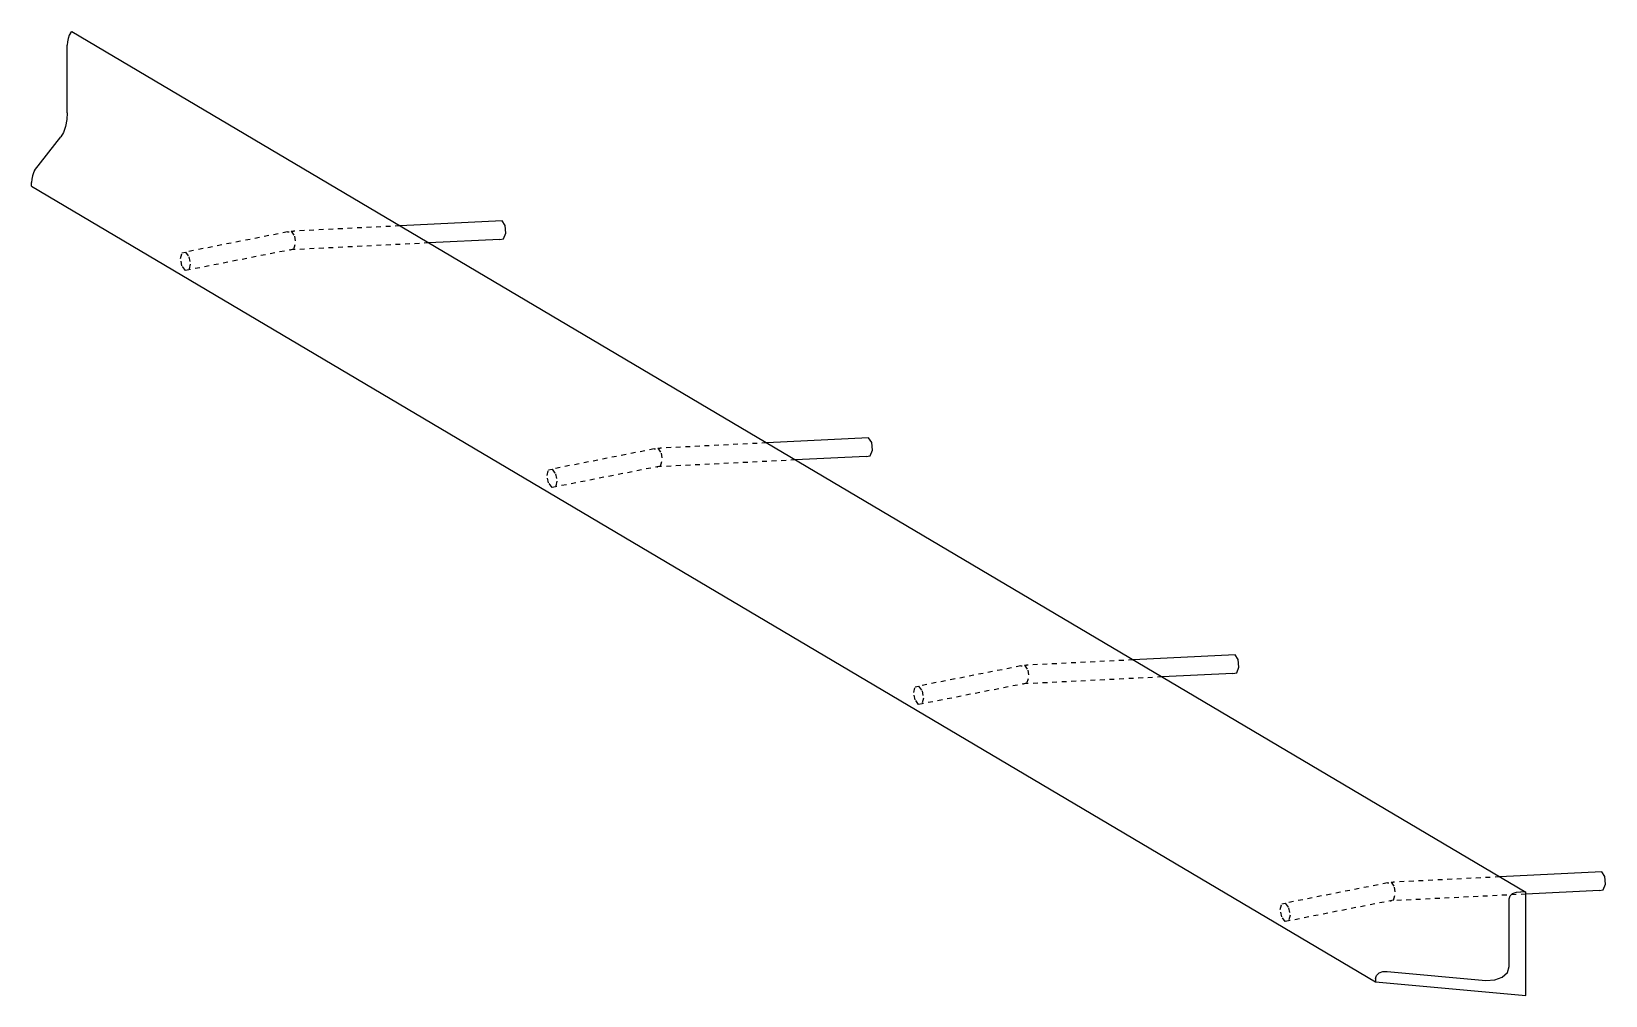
# Model space of a CAD drawing. Header units: millimetres. Extents: x 5 to 20058, y 2 to 407.
# Drawn here: x 19414 to 20058, y 12 to 407 of the extents above; entities that cross this region are included whole.
import ezdxf

# ---------------------------------------------------------------- set-up
doc = ezdxf.new("R2010")
doc.units = ezdxf.units.MM
doc.linetypes.add('DXK_LINE_DOT2', pattern=[3.9198, 1.9599, -1.9599])
doc.layers.add('STÅL', color=7, linetype='Continuous')

msp = doc.modelspace()

# ---------------------------------------------------------------- linework, layer by layer
at = {"layer": 'STÅL', "color": 2, "linetype": 'Continuous'}
for p, q in [((19429.69, 406.06), (19429.2, 405.18)), ((19429.69, 406.06), (19430.24, 406.76)), ((19430.24, 406.76), (20025.23, 54.29)), ((19428.5, 402.52), (19428.41, 401.14)), ((19428.41, 373.42), (19428.41, 401.14)), ((19428.78, 403.94), (19428.5, 402.52)), ((19429.2, 405.18), (19428.78, 403.94)), ((19427.66, 367.81), (19426.82, 365.32)), ((19428.21, 370.65), (19427.66, 367.81)), ((19428.41, 373.42), (19428.21, 370.65)), ((19415.05, 349.78), (19425.84, 363.57)), ((19426.82, 365.32), (19425.84, 363.57)), ((19414.56, 348.91), (19414.14, 347.66)), ((19415.05, 349.78), (19414.56, 348.91)), ((19413.86, 346.24), (19413.76, 344.86)), ((19413.76, 343.45), (19413.76, 344.86)), ((19413.76, 343.45), (19963.76, 17.63)), ((19414.14, 347.66), (19413.86, 346.24)), ((19606.3, 329.24), (19564.6, 327.16)), ((19607.58, 327.28), (19606.3, 329.24)), ((19606.91, 321.88), (19607.83, 324.23)), ((19607.83, 324.23), (19607.58, 327.28)), ((19605.36, 321.6), (19576.42, 320.16)), ((19605.36, 321.6), (19606.91, 321.88)), ((19756.3, 240.38), (19714.6, 238.3)), ((19757.58, 238.42), (19756.3, 240.38)), ((19757.83, 235.37), (19757.58, 238.42)), ((19755.36, 232.74), (19726.42, 231.3)), ((19755.36, 232.74), (19756.91, 233.02)), ((19756.91, 233.02), (19757.83, 235.37)), ((19906.3, 151.52), (19864.6, 149.44)), ((19907.58, 149.56), (19906.3, 151.52)), ((19907.83, 146.51), (19907.58, 149.56)), ((19905.36, 143.88), (19876.42, 142.44)), ((19905.36, 143.88), (19906.91, 144.16)), ((19906.91, 144.16), (19907.83, 146.51)), ((20056.3, 62.66), (20014.6, 60.58)), ((20057.58, 60.7), (20056.3, 62.66)), ((20057.83, 57.66), (20057.58, 60.7)), ((20018.4, 51.62), (20018.77, 52.85)), ((20018.4, 23.9), (20018.4, 51.62)), ((20018.77, 52.85), (20019.8, 53.82)), ((20019.8, 53.82), (20021.36, 54.39)), ((20021.36, 54.39), (20023.18, 54.47)), ((20025.23, 54.29), (20023.18, 54.47)), ((20055.36, 55.02), (20025.23, 53.53)), ((20025.23, 12), (20025.23, 54.29)), ((20055.36, 55.02), (20056.91, 55.3)), ((20056.91, 55.3), (20057.83, 57.66)), ((19963.76, 19.04), (19964.13, 20.27)), ((19964.13, 20.27), (19965.16, 21.24)), ((19965.16, 21.24), (19966.71, 21.81)), ((19966.71, 21.81), (19968.54, 21.89)), ((19968.54, 21.89), (20008.84, 18.2)), ((20012.5, 18.37), (20015.6, 19.51)), ((20015.6, 19.51), (20017.68, 21.45)), ((20017.68, 21.45), (20018.4, 23.9)), ((19963.76, 19.04), (19963.76, 17.63)), ((19963.76, 17.63), (20025.23, 12)), ((20008.84, 18.2), (20012.5, 18.37))]:
    msp.add_line(p, q, dxfattribs=at)
at = {"layer": 'STÅL', "color": 7, "linetype": 'DXK_LINE_DOT2'}
for p, q in [((19518.58, 324.67), (19476.75, 316.41)), ((19518.58, 324.67), (19519.16, 324.78)), ((19520.07, 324.95), (19520.96, 324.99)), ((19520.07, 324.95), (19521.41, 323)), ((19564.6, 327.16), (19520.96, 324.99)), ((19521.41, 323), (19521.83, 319.96)), ((19474.76, 313.82), (19475.35, 316.14)), ((19475.35, 316.14), (19476.76, 316.4)), ((19476.76, 316.4), (19478.18, 314.46)), ((19521.08, 317.62), (19478.18, 309.14)), ((19519.7, 317.34), (19520.02, 317.36)), ((19576.42, 320.16), (19520.02, 317.36)), ((19521.08, 317.62), (19521.83, 319.96)), ((19475.35, 310.82), (19474.76, 313.82)), ((19476.76, 308.88), (19475.35, 310.82)), ((19478.18, 314.46), (19478.76, 311.46)), ((19478.76, 311.46), (19478.18, 309.14)), ((19478.18, 309.14), (19476.76, 308.88)), ((19668.58, 235.81), (19626.75, 227.55)), ((19668.58, 235.81), (19669.16, 235.92)), ((19670.07, 236.09), (19670.96, 236.13)), ((19670.07, 236.09), (19671.41, 234.14)), ((19714.6, 238.3), (19670.96, 236.13)), ((19671.41, 234.14), (19671.83, 231.1)), ((19624.76, 224.97), (19625.35, 227.28)), ((19625.35, 227.28), (19626.76, 227.54)), ((19626.76, 227.54), (19628.18, 225.6)), ((19671.08, 228.76), (19628.18, 220.28)), ((19628.18, 225.6), (19628.76, 222.6)), ((19669.7, 228.48), (19670.02, 228.5)), ((19726.42, 231.3), (19670.02, 228.5)), ((19671.08, 228.76), (19671.83, 231.1)), ((19625.35, 221.96), (19624.76, 224.97)), ((19626.76, 220.02), (19625.35, 221.96)), ((19628.18, 220.28), (19626.76, 220.02)), ((19628.76, 222.6), (19628.18, 220.28)), ((19864.6, 149.44), (19820.96, 147.27)), ((19818.58, 146.95), (19776.75, 138.69)), ((19818.58, 146.95), (19819.16, 147.06)), ((19876.42, 142.44), (19820.02, 139.64)), ((19820.07, 147.23), (19820.96, 147.27)), ((19820.07, 147.23), (19821.41, 145.28)), ((19821.08, 139.9), (19821.83, 142.24)), ((19821.41, 145.28), (19821.83, 142.24)), ((19774.76, 136.11), (19775.35, 138.42)), ((19775.35, 133.1), (19774.76, 136.11)), ((19775.35, 138.42), (19776.76, 138.68)), ((19776.76, 138.68), (19778.18, 136.74)), ((19821.08, 139.9), (19778.18, 131.43)), ((19778.18, 136.74), (19778.76, 133.74)), ((19819.7, 139.63), (19820.02, 139.64)), ((19776.76, 131.16), (19775.35, 133.1)), ((19778.18, 131.43), (19776.76, 131.16)), ((19778.76, 133.74), (19778.18, 131.43)), ((19968.58, 58.09), (19926.75, 49.83)), ((19968.58, 58.09), (19969.16, 58.2)), ((19970.07, 58.37), (19970.96, 58.42)), ((19970.07, 58.37), (19971.41, 56.42)), ((20014.6, 60.58), (19970.96, 58.42)), ((20025.23, 53.53), (19970.02, 50.78)), ((19971.08, 51.04), (19971.83, 53.38)), ((19971.41, 56.42), (19971.83, 53.38)), ((19924.76, 47.25), (19925.35, 49.56)), ((19925.35, 44.24), (19924.76, 47.25)), ((19925.35, 49.56), (19926.76, 49.82)), ((19926.76, 49.82), (19928.18, 47.88)), ((19971.08, 51.04), (19928.18, 42.57)), ((19928.18, 47.88), (19928.76, 44.88)), ((19969.7, 50.77), (19970.02, 50.78)), ((19926.76, 42.3), (19925.35, 44.24)), ((19928.18, 42.57), (19926.76, 42.3)), ((19928.76, 44.88), (19928.18, 42.57))]:
    msp.add_line(p, q, dxfattribs=at)

doc.saveas('drawing.dxf')
